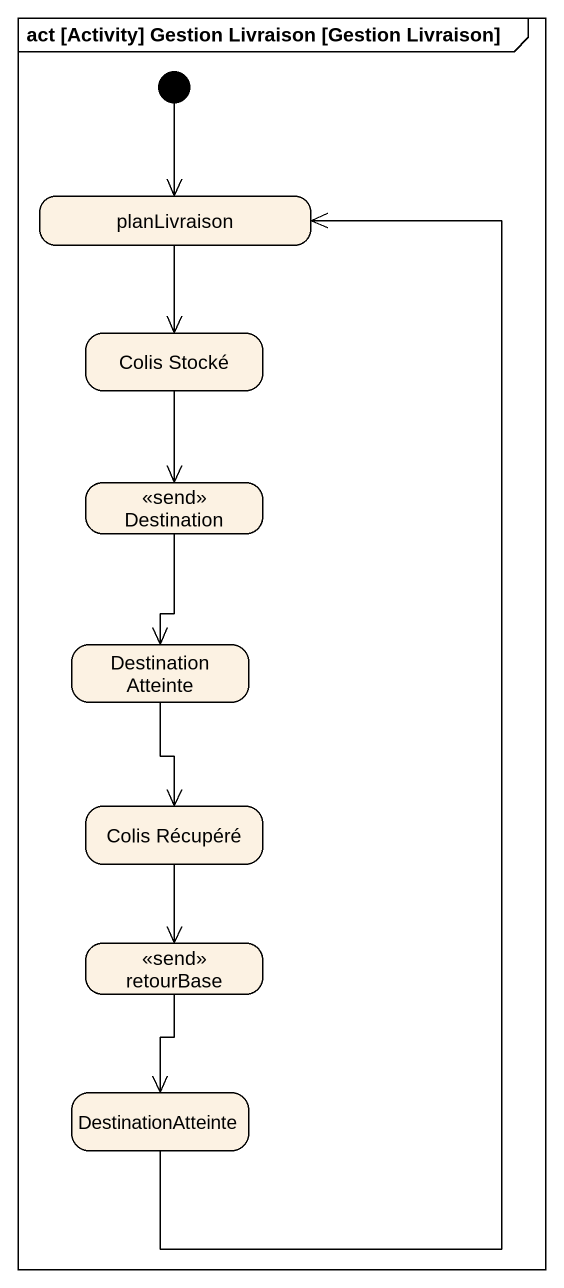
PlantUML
@startuml
mainframe act [Activity] Gestion Livraison [Gestion Livraison]
hide empty description
state planLivraison
state "Colis Stocké" as Colis_Stocké
state Destination <<send>>
state "Destination Atteinte" as Destination_Atteinte
state "Colis Récupéré" as Colis_Récupéré
state retourBase <<send>>
state DestinationAtteinte
[*] --> planLivraison
planLivraison --> Colis_Stocké
Colis_Stocké --> Destination
Destination --> Destination_Atteinte
Destination_Atteinte --> Colis_Récupéré
Colis_Récupéré --> retourBase
retourBase --> DestinationAtteinte
DestinationAtteinte -up-> planLivraison
@enduml
